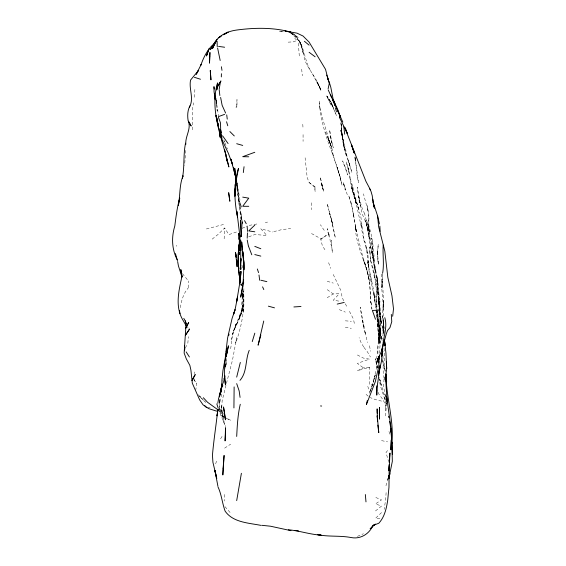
<?xml version="1.0" encoding="UTF-8"?>
<svg xmlns="http://www.w3.org/2000/svg" width="566" height="566" viewBox="0 0 566 566"><rect width="100%" height="100%" fill="white"/><g stroke="black" fill="none" stroke-linecap="round" stroke-linejoin="round"><path stroke-width="0.42" stroke-dasharray="2.83 2.12" d="M194.442 378.873L194.442 380.6L196.77 383.288L195.815 389.705M194.449 373.687L194.449 371.954M379.291 309.192L377.395 276.314L379.715 302.852L379.687 307.72L379.892 300.871L379.432 309.114L376.977 283.531L377.763 290.04L376.815 276.654L374.607 263.989L375.237 270.307C373.447 253.391 373.822 235.704 366.294 220.011L369.273 232.025C368.296 223.209 369.591 214.273 367.093 205.614L368.94 217.896L368.615 225.636L369.449 233.751L372.272 247.696L375.555 284.344L378.18 292.912L380.281 315.029L383.543 333.176M239.588 252.974L239.574 254.7L239.545 252.938M386.111 492.604L385.694 499.332L384.137 509.35M384.081 333.431L384.109 328.188M188.252 287.783L188.337 280.948M376.425 361.582L376.34 368.501L373.588 380.847L375.322 374.883L370.235 391.332M303.072 134.63L303.072 141.366M382.991 355.858L383.217 372.47L384.427 380.14L384.123 376.963L383.621 386.642L385.496 397.07M194.86 89.52L194.442 98.909M240.571 206.498L241.151 219.976M242.722 294.999L242.864 298.409L242.899 291.462L242.722 304.324L241.682 311.661L242.651 305.336L239.227 317.215L240.854 313.338L236.56 322.79L232.513 334.237L231.416 340.576L233.645 331.435L236.687 324.233L234.6 328.478C240.706 317.689 245.319 305.329 242.722 292.799M185.662 150.407L184.629 165.491M383.444 302.923L382.97 288.71L382.071 281.224C380.897 290.761 383.727 300.143 383.048 309.659L383.323 302.845L382.453 315.205L384.137 329.575M385.906 410.767L386.132 402.03L385.679 417.871M383.309 307.741L383.507 300.659L383.423 328.584L382.927 335.836L383.465 323.837L382.623 316.38L383.465 323.837L383.309 330.714L383.175 321.757L384.18 328.146M377.409 313.373L377.197 320.215L377.855 327.565C376.553 315.849 378.491 303.517 373.737 292.367L374.692 297.872L373.638 290.287L367.504 261.124L368.756 267.371L367.957 260.862L369.386 273.902C371.282 284.281 374.395 294.341 375.484 304.869L373.631 292.431M380.642 336.14L379.956 328.775L380.267 316.465C379.036 325.938 381.838 335.39 379.567 344.744L380.012 328.811L379.645 335.567L380.543 329.115L377.727 345.805L378.017 355.115M225.933 363.542L225.671 368.615M216.127 100.522L216.17 104.611L216.269 98.413M221.681 394.092L219.622 403.445L219.707 402.2L219.629 409.211L219.481 399.235M219.36 402.398L219.573 397.318M236.687 106.691L236.984 99.559L237.02 106.889L235.972 107.116L237.02 106.889M224.15 238.824L224.617 227.985L218.582 233.991L211.415 239.751M241.958 228.31L242.241 221.957L239.262 203.42M368.912 218.497L368.94 217.896M217.019 109.28L217.217 110.971L216.219 100.041M243.889 288.596L243.621 297.808L243.592 290.853L243.621 291.879C244.958 309.326 241.54 326.681 235.697 343.046L236.687 337.718L232.527 359.955L226.379 383.713M370.192 294.412C370.73 281.323 366.782 268.319 362.58 256.037L355.271 226.379L356.354 231.536L353.311 213.573L356.354 231.536L355.335 226.343C355.667 245.694 366.032 262.284 369.414 280.885L366.577 268.624L363.414 259.935C369.322 273.307 370.065 288.179 370.787 302.584L370.192 294.412L370.206 295.275M225.692 367.001L225.848 363.811L225.685 367.695M379.362 353.255L380.288 342.911L379.92 330.601L379.807 342.628L379.588 330.799L380.267 316.465L380.402 322.068L379.461 309.913M241.979 225.466L242.241 221.957L240.982 213.7L242.241 221.957L241.979 225.374M241.71 304.706L242.595 293.039M379.92 309.701L379.362 316.995L379.892 307.833L378.944 296.329M187.841 343.293L188.372 336.671M376.616 358.886C378.612 343.244 380.925 327.049 376.602 311.611L377.989 331.718L379.928 342.699L374.43 297.716M192.242 129.819C193.805 120.848 190.735 111.658 193.742 102.807M243.953 304.586L243.104 312.482L243.819 305.923M380.104 330.494L380.96 323.03L379.708 302.852M226.28 361.999L225.876 365.254L225.784 363.648M222.898 383.5L223.443 379.135M225.749 366.075L226.089 363.669L225.728 366.209M241.732 311.689L243.606 298.834L242.665 305.265M230.652 348.755L231.855 340.831M377.812 365.176L376.963 368.862L377.819 365.869M224.058 380.628L222.813 386.373M242.015 311.852L243.217 305.576M387.873 478.242L386.005 485.571L386.182 487.255M222.891 380.946L223.62 377.883M225.983 385.361L222.148 400.792L221.539 411.524L221.539 404.556L222.367 414.602L223.506 419.625L221.999 411.793L224.617 424.429L218.759 409.918M180.321 307.692C181.495 300.539 183.221 293.789 188.145 288.03M215.66 463.872L217.004 459.507M371.791 386.776L373.73 380.932L370.249 391.297M369.449 393.328L371.494 387.597M185.287 347.807L187.473 344.163M220.584 438.848L222.763 435.275M387.208 479.699L387.554 479.14M387.554 450.557L386.005 452.524L388.481 461.276M314.958 186.73L315.142 191.612L314.597 187.148L314.958 186.73L309.107 182.5L307.161 177.505L305.116 157.78M381.519 512.598L375.484 518.315L381.519 518.76M322.273 245.425L320.795 239.312L326.532 235.223L326.773 235.859M375.484 510.949L381.519 506.068L375.484 503.867L381.519 499.898L375.484 497.344M320.795 239.312L326.532 235.223M224.624 448.138L230.652 444.161M327.212 297.723L333.247 293.959L339.275 293.733L333.24 300.235L339.275 301.176M369.449 367.249L363.414 367.858L357.379 370.758L369.449 367.249L369.449 384.696L374.621 384.413M242.17 228.324L246.946 226.209M357.379 536.384L363.414 533.752M248.757 236.836L254.792 234.529L266.862 235.47L260.827 228.777L272.685 232.01M236.468 232.003L228.905 234.607L224.617 227.985M223.464 224.497L205.642 229.145M273.76 231.628L280.969 229.824L290.683 228.466M265.284 222.587L267.555 222.077M249.189 225.41L258.329 223.719M207.298 407.555L211.203 407.11M288.158 42.146L293.337 41.856L297.037 40.462L294.766 38.332M219.7 410.994L222.983 410.909M345.31 320.83L351.345 321.29M282.158 31.675L278.932 31.286L284.16 31.944M345.31 327.318L351.345 328.337M381.519 440.617L387.554 441.855M381.519 401.103L375.484 399.61L370.206 397.58M327.212 281.281L333.247 283.099M218.943 409.013L224.617 410.874M339.275 309.616L345.31 312.121M226.124 418.316L230.652 420.248L226.152 418.033M225.402 417.666L220.896 415.444L224.617 417.673L219.417 411.326M311.512 233.517L321.17 238.965M357.379 354.981L363.414 358.08L369.449 359.148L357.379 363.379L363.414 367.858M290.429 33.09L298.607 37.929L292.19 32.842M312.397 73.764L321.17 90.072L316.797 81.355L321.17 91.069L317.017 81.228L307.465 65.833L304.819 60.399L301.862 46.773L300.164 42.174L291.363 33.33L297.03 36.641L293.577 33.932M327.212 289.65L333.247 293.959M219.254 410.746L224.617 414.609M291.363 33.33C305.102 41.07 303.178 58.885 310.656 70.962M309.107 182.5L314.597 187.148M366.068 394.353L368.89 396.801M198.1 394.75L205.5 402.263L199.282 395.959M224.957 506.634L230.652 513.15M182.372 273.576L188.337 280.863M193.614 379.319L196.77 383.288M363.966 347.425L367.362 351.79L370.447 356.976M199.494 395.839L200.477 397.183L199.487 395.74M382.383 398.867L378.803 393.964L377.317 389.967M327.212 96.736L331.259 105.552L326.639 95.923L330.41 101.371L336.459 115.528L330.608 101.25L332.971 106.542L327.219 96.248L330.41 101.371M324.24 230.355L320.377 224.702M323.391 247.342L325.45 250.561M345.281 303.815L347.453 307.543M363.669 346.958L360.634 341.744L359.092 337.64M316.486 81.532L319.465 86.782L317.809 83.853M353.043 318.255L349.293 311.081M219.205 408.461L222.403 414.581M383.415 400.459L385.177 404.223L385.955 408.893M328.344 138.712L332.108 149.169L333.268 155.466L340.817 178.976L333.133 155.417C326.172 137.984 320.328 119.73 319.174 100.889L319.889 107.441L319.571 105.778C321.799 118.697 326.943 130.718 329.921 143.46L328.032 137.58L331.605 147.563L327.205 135.989M325.563 132.041L330.247 143.269L332.108 149.169M224.384 141.408L224.617 141.981L223.697 139.731M328.598 262.681L330.785 268.39M340.852 290.45L332.893 273.732M333.24 107.646L332.737 106.408L332.921 106.882M224.928 142.752L227.419 148.943M223.429 420.955L225.692 426.615M187.466 326.49L188.096 328.089M343.604 300.822L342.013 296.747L341.348 292.551M176.344 245.326L176.712 246.281M367.766 386.401L369.902 392.139M333.133 155.417L331.075 149.764M388.948 431.525L390.568 435.954M386.38 403.983L380.43 386.054L378.845 377.692M343.746 184.254L345.31 190.141L343.208 182.132L347.666 195.928M352.604 186.108L350.425 179.337L350.63 180.285L348.203 167.741L351.309 186.858L356.12 203.527L355.101 198.602L361.476 227.525L360.917 223.117L361.695 229.64L364.334 242.05L360.761 216.24L355.561 198.341L351.345 187.006L359.106 210.227L355.335 198.468L352.604 186.108L352.943 187.756M374.508 375.541L375.053 377.218M384.385 397.714L386.231 403.523M321.177 183.356L322.967 189.285L320.215 176.932L323.724 191.796L321.523 183.143L322.967 189.285M331.768 142.399L333.247 147.592L330.41 136.215L329.596 129.713L331.768 142.399L330.41 136.215M382.085 338.935L378.838 324.261L378.583 321.021M356.12 203.527L353.12 192.773L351.345 183.752L354.79 198.779M370.129 245.672L373.638 262.419L367.242 226.435L368.466 231.558L365.296 220.591L367.242 226.435L369.159 238.93L368.756 232.534L370.129 245.672L372.683 254.898M338.772 173.189L337.117 167.182L338.581 172.496M367.872 210.311L363.443 193.813M366.499 247.767L364.858 241.746L366.754 251.474L368.593 266.473L367.914 253.922L366.499 247.767L367.914 253.922M363.4 326.207L365.516 334.386L360.195 307.154L363.393 326.186L362.233 319.91M328.16 207.191L327.205 203.442L330.438 216.573L328.429 208.444M364.992 332.256L367.532 342.515M236.687 180.469L237.953 189.589L236.468 183.476L238.527 191.379L240.302 202.168M241.958 265.121L242.722 268.312M382.128 340.654L379.531 330.834L377.303 318.177M385.588 399.681L379.744 379.482L381.251 385.276L379.496 377.529M383.5 332.893L380.083 316.578L379.475 309.956M240.96 283.368L241.357 285.172L241.024 283.63M378.166 292.905L377.869 289.983L378.909 300.305L376.935 283.552C377.105 293.98 380.012 304.119 379.531 314.597L379.892 307.833L379.906 309.078M381.42 322.655L380.083 316.578L381.335 322.606L379.751 309.8M369.449 345.748L370.659 351.288M240.967 284.111L241.293 285.759M354.698 157.284L355.483 161.345L355.123 156.782L357.21 176.479L358.533 182.684L355.059 156.817M353.778 320.639L354.5 324.382M236.319 184.431L239.121 202.564M376.065 362.148L377.175 368.211M385.326 371.367L384.378 366.174L385.036 371.211M375.838 360.839L377.034 367.426M236.553 183.271L236.687 184.021L236.581 183.412M385.029 394.417L385.63 397.87M363.853 325.945L363.952 326.511L363.414 323.214M218.688 117.091L216.113 100.048M377.303 283.34L373.949 264.372L376.574 276.788L377.303 283.34L376.815 276.654M382.022 338.977L381.633 336.586L382.043 339.19M370.27 274.411L371.508 282.094L371.169 279.915M340.859 122.709C342.416 134.022 342.579 145.695 346.951 156.421L345.543 148.639L340.661 130.286L343.548 142.561L341.383 129.876L344.206 147.875L342.444 139.887L341.079 123.954M375.718 360.11L375.484 358.653L375.697 359.969M216.184 101.83L216.587 104.363L216.495 99.255M382.828 328.924L383.5 333.169M242.658 293.712L243.309 297.985L242.644 293.146M239.312 203.597L239.666 205.974M382.475 358.879L383.472 365.65L382.729 360.549M371.961 309.453L370.794 301.034L371.926 308.866M378.109 261.973L377.246 255.499L378.244 244.172L377.515 255.344L377.472 250.696L378.378 265.157L377.791 257.848M340.987 123.133L341.772 132.529L341.227 122.992M298.346 43.235L299.336 56.6M383.996 348.147C384.866 355.816 383.323 363.584 385.163 371.254M239.149 201.807L238.732 198.468L239.1 201.942M239.503 252.245L239.807 254.7M378.725 300.192L379.666 309.071M329.405 234.345L330.615 244.547M379.262 309.206L378.958 303.284L379.659 308.986M381.236 274.093L382.743 287.167M241.031 219.99L236.34 183.617M239.446 252.302L239.722 254.785L239.368 251.488M237.953 189.589L237.253 183.023M238.505 196.239L237.324 183.717L239.107 201.984M368.615 225.636L369.449 233.751M301.699 69.172L302.308 75.787M240.911 283.644L241.066 285.342L240.953 283.665M379.496 307.614L378.562 296.549M378.838 324.261L378.994 335.192L378.958 303.284M375.484 279.385L376.822 299.096L376.857 308.838M302.789 124.287L303.072 128.8M376.779 309.135L376.291 290.889M376.815 309.935L376.956 313.111L376.871 309.687M239.128 252.889L239.177 254.474L239.085 251.644M311.625 202.798L311.689 209.731M224.617 494.465L224.617 501.08M378.633 338.312L378.597 341.928L379.27 330.983L378.633 338.312M382.022 280.616L381.824 287.698L382.496 274.503L382.022 280.616M226.676 358.745L226.386 361.207L226.676 358.745M242.722 308.137L239.864 317.583L242.722 308.137M234.48 328.407L232.513 334.237L236.56 322.79L234.48 328.407M241.441 312.998L237.288 323.059L241.441 312.998M300.164 42.174L297.037 37.901L301.862 46.773L300.277 42.117L303.482 54.194L300.164 42.174M321.339 85.699L321.339 85.699M364.716 213.955L362.19 208.451L358.752 196.494L359.191 198.333L357.379 187.12L358.561 197.966L362.247 214.033L366.252 223.315L368.332 231.48L367.645 226.202L364.716 213.955M351.345 203.35L348.606 195.383L352.116 207.298L353.665 216.049L351.345 203.35M345.31 167.331L342.628 160.9L347.75 174.979L345.31 167.331M349.852 165.067L345.31 152.99L342.989 142.88L351.953 172.545L348.274 160.737L349.852 165.067M374.65 277.899L370.397 259.454L373.022 269.034L374.65 277.899M331.407 219.254L329.709 213.262L332.815 224.914L331.322 219.304L335.362 237.876L331.407 219.254M340.98 180.851L339.282 174.434L342.027 185.245L340.98 180.851M348.72 171.378L346.342 161.855L348.72 171.378M359.934 202.784L358.427 196.678L360.761 206.208L359.934 202.784M328.676 234.763L327.205 228.657L329.044 236.673L328.676 234.763M373.461 257.686L372.244 251.417L374.324 262.815L373.461 257.686M372.492 244.307L371.473 237.925L372.994 255.075L372.492 244.307M378.06 317.745L377.197 311.272L379.284 328.393L378.06 317.745M332.341 252.514L331.181 240.288L332.341 252.514M370.015 252.705L369.449 246.981L370.553 260.636L370.015 252.705"/><path stroke-width="0.85" d="M382.453 350.043L381.519 360.952L378.413 375.251M389.139 462.259L389.96 453.019L389.132 470.785L389.21 464.608L388.969 487.284L387.675 500.471C386.408 508.579 384.569 517.006 378.817 523.232L372.386 525.715M233.921 407.93L234.133 386.903M240.642 240.38L240.585 248.318L240.649 240.083M240.649 240.288L240.628 243.783L240.819 241.484M225.452 434.688L225.516 427.755L225.077 440.907L225.459 433.719M236.171 181.955L235.647 176.981L230.914 159.11L232.626 164.791L228.36 153.315L222.205 140.149L220.683 129.876L220.514 123.006L218.419 117.247M240.833 267.668L240.819 269.352L240.656 243.769L240.826 250.646L239.517 233.758L240.005 237.182L236.85 211.316L237.614 217.655C234.282 201.418 233.475 184.325 238.498 168.371L236.503 178.686M239.248 239.828L239.269 237.6L239.361 239.291M240.359 275.196L240.401 271.793L239.927 282.774L241.045 271.418L239.956 282.788L240.472 278.72L236.638 301.777L237.366 297.85M388.722 475.511L388.665 478.857L388.835 475.709M389.118 470.778L389.189 466.504M236.178 176.677L236.064 182.188M239.043 250.519L239.552 233.779L239.276 239.722M185.818 144.401C185.054 136.392 191.365 129.225 188.407 121.202L191.174 126.013L188.138 120.791C187.353 115.719 187.473 110.42 189.964 105.8M240.324 280.913C237.458 267.796 237.571 254.12 239.828 240.911L238.937 247.363L239.057 250.788M221.32 76.919L221.412 73.707M183.787 318.41L185.259 320.901L186.051 324.077L184.134 353.057L186.278 358.787L189.858 365.36L190.898 370.058L192.306 383.175L199.635 399.851L203.067 404.839L208.628 408.595L216.417 411.072L218.059 411.029M391.877 443.709L391.934 442.131L392.33 461.354L388.8 478.779M235.187 188.457L234.904 196.253L235.343 184.127L235.279 185.86M391.898 443.532C394.134 420.814 386.543 398.549 385.998 375.874L386.642 381.42L385.8 373.963M239.199 275.387L238.102 260.82L239.241 244.59L238.166 253.886L238.548 267.385M247.2 238.194L247.455 232.881M236.687 436.443C237.26 425.561 237.77 414.928 240.267 404.265M391.304 314.427L391.771 321.665L389.967 327.587L387.554 330.487L386.288 333.89L381.746 350.722L379.199 356.212L378.817 366.082L375.265 381.817L366.4 404.57L367.256 400.629M224.865 378.314L225.006 375.888M378.491 356.679L378.13 362.565L378.067 358.427M376.829 385.814L376.793 395.125L376.977 388.05L380.196 365.282L378.895 373.008M240.847 259.971L240.26 269.034L240.868 258.322M216.771 89.973L216.884 88.296L216.743 89.683M226.57 351.833L226.683 350.184M239.927 282.774L240.203 278.875L239.906 282.943M221.957 387.377L222.148 384.873M378.675 362.877L378.803 361.207M378.93 359.544L379.185 356.205L376.914 361.865L377.939 358.25M388.524 478.525L388.743 475.935M243.514 283.934L243.67 282.293M240.847 258.768L240.515 262.214L240.868 258.931M236.687 500.613L241.392 473.296M236.135 182.118L236.319 180.405M225.82 356.085L226.089 353.608M226.266 351.96L226.527 349.484M392.67 316.274L393.497 308.824L391.955 295.785L387.816 277.269L384.816 251.127L378.654 226.81L377.6 215.929L373.086 202.154L372.23 195.68L370.949 191.181L369.449 188.443M216.771 89.548L217.535 82.912C210.41 107.151 219.283 131.51 225.813 154.787M382.927 344.432C383.854 335.468 387.533 326.738 384.795 317.639M217.811 409.374C216.226 424.684 213.743 439.888 212.455 455.163L212.922 462.295L216.75 478.44L214.903 470.403L217.882 486.067M185.528 143.205C183.143 154.808 184.7 166.722 182.372 178.297L183.016 175.969M243.309 172.559L244.059 166.701M243.642 279.823L243.076 284.189L244.045 262.716L243.189 256.787L243.932 269.756C244.597 260.424 241.802 251.325 241.71 241.993L242.545 249.443M386.316 361.759L386.698 368.501L385.736 376.029L385.913 374.027L385.793 380.925L387.151 402.617L386.557 396.455L391.113 428.667L391.523 439.98L391.163 428.639L391.446 435.438M217.747 410.3L217.026 415.883L217.592 412.515M381.725 355.653L382.142 352.448M243.635 279.753L240.67 297.136L243.154 285.505M217.804 403.303L218.582 398.506L221.455 389.79L219.205 396.235L221.115 390.37L222.063 383.953L221.851 387.031L221.936 380.012L222.954 370.532L225.254 357.924L227.525 338.327L232.081 318.403L235.116 309.687L233.666 314.003L235.414 308.038L237.487 297.164M226.35 355.936L228.431 345.819L226.039 356.736M378.937 357.832L379.185 356.205M378.909 371.621L379.142 370.114M184.495 350.793L184.849 348.536L184.382 345.946M219.261 88.89L220.181 83.237M217.875 410.824L218.158 409.14M219.636 395.273L222.162 384.01M219.7 395.238L221.455 387.25L220.782 390.604M382.588 273.321C384.328 263.997 382.517 254.573 383.232 245.071M260.827 335.037L258.103 345.189L263.742 321.028M382.616 346.321L381.845 350.396L383.026 344.489M179.755 198.171L178.318 205.401C180.306 195.603 179.238 185.344 182.995 175.87M219.771 395.634L220.45 392.28M228.714 335.624L229.018 334.11M226.195 355.95L227.645 348.84C224.44 360.563 223.351 372.902 225.48 384.93L224.9 378.619M381.696 356.403L382.772 351.309L381.739 355.936M220.874 392.606L221.575 389.337M328.117 88.749L329.278 83.506L327.205 76.177L328.238 79.962M378.364 375.4L378.718 373.801M179.67 198.157C177.2 207.312 175.962 216.658 174.802 226.053C171.371 237.154 171.774 249.075 177.116 259.553L177.476 260.657M240.324 362.424L236.687 377.119M254.813 333.155L252.252 341.602M189.384 107.264C194.364 98.498 188.662 89.166 190.572 80.075L198.319 70.609L196.225 74.316L201.156 64.503L200.88 65.125C203.866 56.48 208.231 47.997 215.646 42.379M249.224 350.319C245.163 360.118 247.292 372.088 239.991 380.366M212.547 45.959L210.319 49.667L213.764 45.117M213.467 44.516C217.952 35.679 227.214 31.3 236.687 30.04L236.715 30.033C254.757 27.642 273.343 27.267 290.995 32.163L284.96 31.095L297.03 33.153L303.065 36.047L309.1 42.103L325.535 69.342L328.23 79.856M254.792 225.105L248.757 230.914L254.792 231.798M371.254 527.639L372.456 526.529C368.53 534.403 360.188 539.264 351.345 537.587C340.095 535.365 328.542 537.014 317.356 534.601L321.177 535.153C310.069 534.537 299.449 530.696 288.384 529.783M370.122 528.729L375.484 524.116L373.143 525.262M221.264 36.075L218.582 37.78L220.797 36.472M223.28 34.788L228.169 32.099L224.483 34.285M218.582 116.582L224.617 114.353M254.792 152.282L242.722 156.69L248.757 156.789M337.202 304.091L344.241 302.428M293.888 306.956L300.992 306.489M379.22 310.104L372.393 310.472L375.484 319.259M248.757 206.307L242.722 206.293L248.757 198.171L242.722 197.117M320.512 405.949L321.672 406.041M261.697 525.298L270.456 526.203L291.002 530.675M294.886 530.519L298.515 530.908M218.582 46.412L224.617 47.233M260.827 525.354C248.58 522.934 232.959 522.489 225.119 511.148C222.219 503.181 221.596 494.55 217.967 486.824M260.827 280.212L266.862 281.649M254.792 254.566L260.827 256.122M268.362 306.164L274.496 307.847M236.687 143.707L242.722 145.427M194.442 77.323L200.477 79.247M254.792 246.38L260.827 248.75M218.228 410.025L207.538 402.263L203.343 397.714M309.107 52.284L315.142 56.791M304.395 41.268L309.107 45.139M229.86 131.545L234.296 135.953M204.871 405.787L206.512 407.64M228.098 143.552L222.544 135.769M186.285 325.931L182.401 319.217C175.212 306.305 178.679 291.363 181.629 277.856L181.177 271.149L181.962 276.788M186.15 351.889L189.412 356.976M244.554 220.62L246.238 223.704M370.405 189.766L365.912 181.304L345.31 128.991M339.359 117.204L347.305 133.42L345.218 127.661M328.988 81.278L330.785 87.214L333.24 99.729L338.284 110.752L340.124 116.914M328.181 89.838L342.819 122.079M337.831 111.021L340.435 116.483M225.622 113.087L222.12 105.255L220.627 97.43M262.574 286.863L263.813 289.594M248.488 246.217L251.785 254.778M330.381 94.416L331.726 97.621M332.405 99.22L333.409 101.625M334.089 103.224L335.093 105.63L333.24 99.694M333.254 99.722L335.588 105.34M185.259 320.901L186.518 324.099M343.81 126.742L344.715 134.227M374.048 206.908L374.529 208.288M239.743 202.487L241.279 206.908M257.332 268.984L258.563 272.628M236.687 383.621L239.17 390.965L240.069 397.41M216.806 403.876L218.179 408.058M353.17 149.948L351.543 144.91L353.87 152.141M353.913 152.268L353.439 150.782L353.842 152.289M182.061 277.241L178.396 265.787L177.632 261.513M226.549 121.747L227.773 125.779M220.881 135.203L221.596 137.708M175.432 253.554L177.116 259.553M234.161 170.868L235.718 176.939L235.944 182.096M225.395 152.24L226.931 161.112L226.209 156.393L228.862 166.963L224.617 149.601M220.132 132.656L221.108 136.597L220.747 134.977M335.482 107.993L336.423 111.835M220.174 60.491L217.606 48.032M233.617 167.642L235.647 176.981L234.749 168.293L236.043 182.061M377.6 215.929L379.453 223.966M214.903 470.403L215.759 474.159M339.989 116.737L339.275 113.511L339.989 116.957M240.345 280.531L240.012 278.981L240.324 280.446M389.613 421.458L390.625 427.196M373.086 202.154L374.02 206.894L372.824 199.232M247.222 239.984L248.354 245.828M220.683 129.876L221.15 132.571M215.335 99.892L214.592 93.284M219.148 128.489L220.061 137.205L219.962 134.701M215.321 99.786L214.075 91.883L213.969 86.619L214.203 89.117M388.566 416.201L388.785 417.496M221.391 66.753L221.985 70.34M181.919 276.385L180.809 269.55L181.948 276.795M236.312 257.558L235.484 252.337L236.284 257.396M179.493 310.6L179.981 313.649M235.371 175.623L236.291 181.573M243.069 254.141L242.722 251.594L243.111 256.292L242.694 251.304M243.302 255.832L243.649 258.379M259.002 274.991L259.681 280.241M235.859 177.731L236.27 180.979M377.833 425.094L378.781 432.622L377.26 415.762L377.487 421.727M226.718 114.877L227.249 119.122M239.177 249.825L238.902 247.342L239.1 248.976M390.823 428.823L391.318 432.891L391.113 428.667M219.176 89.619L219.849 95.52M384.689 341.793L385.948 353.149L386.698 368.501M238.902 247.342L239.177 249.825M384.371 339.593L385.029 345.642L384.463 339.897M385.757 377.812L386.118 381.116L385.736 377.02M235.689 253.61L237.083 266.742L236.687 260.006M365.339 494.543L365.99 501.886M239.354 239.864L238.802 233.348L239.248 239.284M247.13 226.096L247.526 231.416M238.102 260.82L238.569 267.279M377.26 415.762L377.388 417.885L377.133 408.864L377.211 413.173M379.864 226.117L380.154 231.338M240.444 275.253L240.253 271.878L240.331 275.218M326.752 75.08L326.78 75.589M219.806 130.534L219.898 133.038M391.934 442.131L392.337 454.385M217.118 41.346L217.238 46.695M379.56 414.432L379.503 419.102L379.489 407.506L379.56 414.432M209.767 56.317L209.519 63.144L209.944 52.454L209.767 56.317M391.318 439.86L390.837 449.729L391.318 439.86M223.131 468.188L222.841 474.987L224.094 455.411L223.131 468.188M226.747 349.109L226.343 351.585L226.733 349.194M207.099 54.103L206.512 55.999L208.96 48.881L207.099 54.103M389.875 473.869L389.21 475.376L389.875 473.869M215.236 42.436L212.547 48.457L216.99 39.585L215.236 42.436M194.442 375.803L192.03 380.55L195.242 374.515L194.442 375.803M218.582 84.546L216.707 88.197L220.959 80.938L218.582 84.546M188.407 322.988L185.705 328.124L188.69 322.556L188.407 322.988M188.407 330.707L185.591 335.022L189.603 328.995L188.407 330.707M217.995 124.456L216.056 115.69L217.995 124.456M354.203 152.954L353.651 150.662L354.203 152.976M218.582 127.647L216.283 115.825L218.582 127.647M224.617 413.59L223.528 406.961L225.438 419.795L224.617 413.59M229.718 200.23L228.664 192.652L229.824 201.248L229.718 200.23M210.955 79.749L210.276 70.545L210.955 79.749M241.236 236.468L240.734 220.528L241.236 236.468"/></g></svg>
